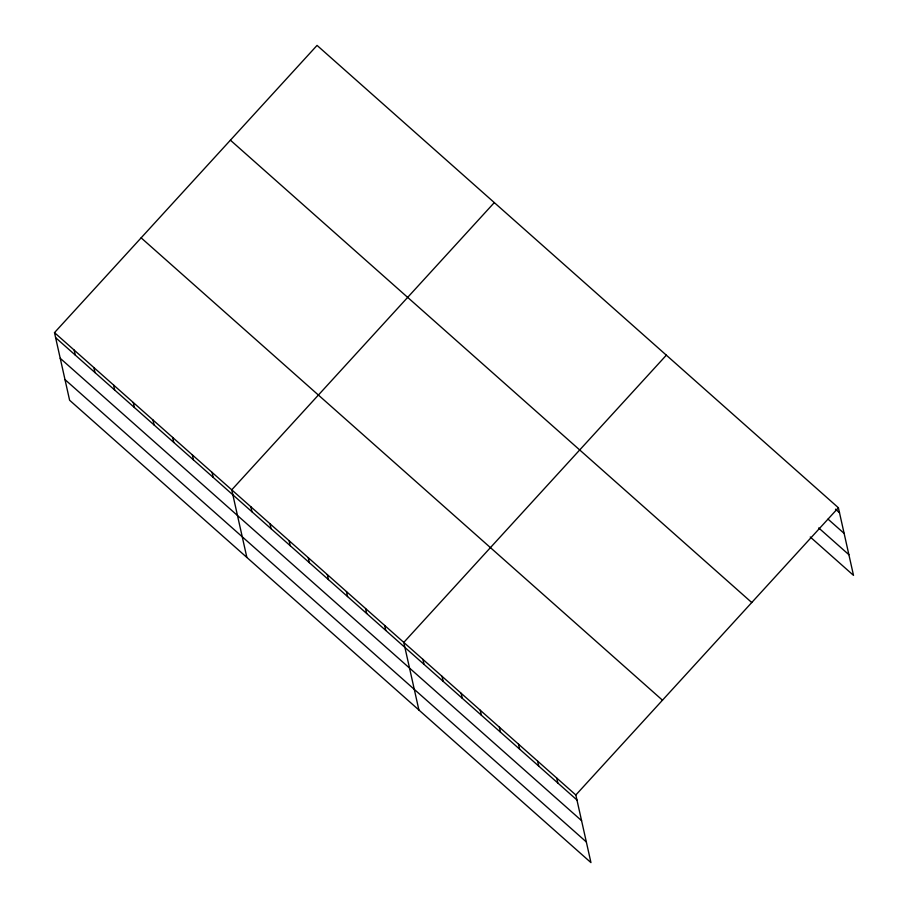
<?xml version="1.0" encoding="UTF-8"?>
<svg xmlns="http://www.w3.org/2000/svg" width="908" height="908" viewBox="0 0 908 908"><rect width="100%" height="100%" fill="white"/><g stroke="black" fill="none" stroke-linecap="round" stroke-linejoin="round"><path stroke-width="1.36" d="M54.491 332.634L575.831 794.988L590.949 862.6L69.61 400.246L54.491 332.634L317.051 45.4L838.39 507.754L853.509 575.366L810.242 536.991M494.304 202.597L231.744 489.843L246.863 557.455M666.347 355.176L403.788 642.41L418.906 710.022M575.831 794.988L838.39 507.754M835.496 509.184L839.514 512.759M828.039 519.138L844.134 533.416M818.71 527.934L848.889 554.697M230.405 140.184L751.756 602.537M141.137 237.851L662.477 700.204M55.615 337.651L576.955 799.993M60.223 358.308L581.574 820.65M64.99 379.589L586.33 841.943M556.717 778.031L557.841 783.048M537.604 761.086L538.728 766.091M518.491 744.129L519.603 749.134M499.377 727.183L500.49 732.188M480.253 710.226L481.376 715.232M461.139 693.269L462.263 698.275M442.026 676.324L443.138 681.329M422.912 659.367L424.025 664.372M384.674 625.464L385.798 630.47M365.561 608.508L366.684 613.513M346.447 591.551L347.56 596.567M327.323 574.605L328.446 579.61M308.209 557.648L309.333 562.654M289.096 540.691L290.219 545.708M269.982 523.746L271.095 528.751M250.869 506.789L251.981 511.794M212.052 472.376L213.176 477.381M192.36 454.908L193.472 459.913M172.668 437.44L173.78 442.446M152.964 419.973L154.088 424.978M133.272 402.505L134.395 407.51M113.579 385.037L114.692 390.043M93.887 367.57L94.999 372.586M74.184 350.102L75.307 355.119"/></g></svg>
